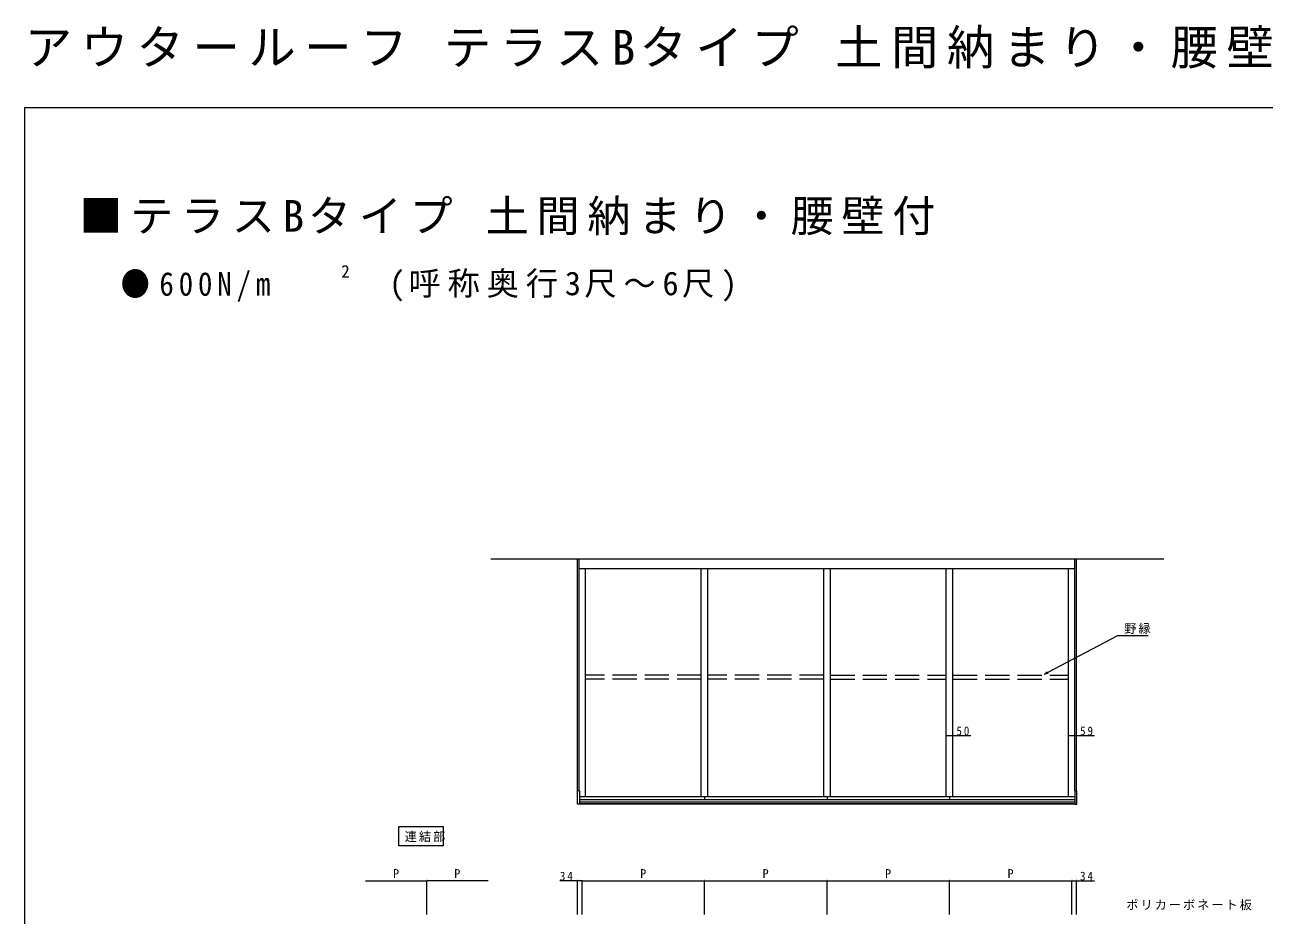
# Model space of a CAD drawing. Units: millimetres, scale not verified. Extents: x -7920 to 7920, y -12800 to 12773.
# Drawn here: x -7920 to 1291, y 6159 to 12773 of the extents above; entities that cross this region are included whole.
import ezdxf
from ezdxf.enums import TextEntityAlignment as Align

# ---------------------------------------------------------------- set-up
doc = ezdxf.new("R2010")
doc.units = ezdxf.units.MM
doc.header["$LTSCALE"] = 60
doc.linetypes.add('USER1', pattern=[4, 3, -1])
for name, color, linetype, lineweight in [('0-1_USER1', 7, 'Continuous', 18), ('0-2_YKK_ZWAK', 7, 'Continuous', 18), ('0-3_YKK_A1', 4, 'Continuous', 18), ('0-4_YKK_D', 6, 'Continuous', 18), ('0-5_YKK_Z1', 7, 'Continuous', 18)]:
    doc.layers.add(name, color=color, linetype=linetype, lineweight=lineweight)
doc.styles.add('ＭＳ ゴシック', font='')
doc.styles.get('ＭＳ ゴシック').set_extended_font_data('MS Gothic')

msp = doc.modelspace()

# ---------------------------------------------------------------- linework, layer by layer
at = {"layer": '0-1_USER1', "color": 3}
for p, q in [((-5141.47, 6818.2), (-4811.47, 6818.2)), ((-5141.47, 6674.2), (-5141.47, 6818.2)), ((-4811.47, 6818.2), (-4811.47, 6674.2)), ((-4811.47, 6674.2), (-5141.47, 6674.2))]:
    msp.add_line(p, q, dxfattribs=at)
at = {"layer": '0-2_YKK_ZWAK'}
for p, q in [((-7920, -12800), (-7920, 12160)), ((-7920, 12160), (7920, 12160))]:
    msp.add_line(p, q, dxfattribs=at)
at = {"layer": '0-3_YKK_A1'}
for p, q in [((-3811.82, 7081.63), (-3811.82, 8806.27)), ((-3799.32, 7081.88), (-3799.32, 8806.27)), ((-116.32, 7081.88), (-116.32, 8806.27)), ((-103.82, 7081.63), (-103.82, 8806.27)), ((-3799.32, 8733.43), (-116.32, 8733.43)), ((-3752.82, 7039.37), (-3752.82, 8733.43)), ((-2892.82, 7039.37), (-2892.82, 8733.43)), ((-2842.82, 7039.37), (-2842.82, 8733.43)), ((-1982.82, 7039.37), (-1982.82, 8733.43)), ((-1932.82, 7039.37), (-1932.82, 8733.43)), ((-1072.82, 7039.37), (-1072.82, 8733.43)), ((-1022.82, 7039.37), (-1022.82, 8733.43)), ((-162.82, 7039.37), (-162.82, 8733.43)), ((-3799.32, 7081.88), (-3799.32, 7341.22)), ((-162.82, 7039.37), (-162.82, 7341.22)), ((-116.32, 7081.88), (-116.32, 7341.22)), ((-103.82, 7081.63), (-103.82, 7341.22)), ((-3813.32, 7080.28), (-3813.32, 7081.3)), ((-3813.32, 6983.44), (-3813.32, 7080.28)), ((-3798.82, 7081.89), (-3813.03, 7081.6)), ((-3798.82, 7081.89), (-3798.82, 7080.78)), ((-3798.82, 7080.78), (-3798.82, 7080.43)), ((-3798.82, 7080.43), (-3798.82, 6982.52)), ((-3798.82, 7039.37), (-116.82, 7039.37)), ((-3798.82, 7018.06), (-116.82, 7018.06)), ((-3798.82, 7001.27), (-116.82, 7001.27)), ((-2867.82, 7039.37), (-2867.82, 7018.06)), ((-1957.82, 7039.37), (-1957.82, 7018.06)), ((-1047.82, 7039.37), (-1047.82, 7018.06)), ((-116.82, 7081.89), (-116.82, 7080.78)), ((-116.82, 7081.89), (-102.62, 7081.6)), ((-116.82, 7080.78), (-116.82, 7080.43)), ((-116.82, 7080.43), (-116.82, 6982.52)), ((-102.32, 7080.28), (-102.32, 7081.3)), ((-102.32, 6983.44), (-102.32, 7080.28)), ((-3798.82, 6982.27), (-3813.04, 6983.14)), ((-3798.82, 6987.27), (-116.82, 6987.27)), ((-3798.82, 6986.27), (-116.82, 6986.27)), ((-116.82, 6984.77), (-3798.82, 6984.77)), ((-3798.82, 6982.52), (-3798.82, 6982.27)), ((-116.82, 6982.27), (-102.61, 6983.14)), ((-116.82, 6982.52), (-116.82, 6982.27))]:
    msp.add_line(p, q, dxfattribs=at)
at = {"layer": '0-3_YKK_A1', "linetype": 'USER1'}
for p, q in [((-2892.82, 7940.55), (-3752.82, 7940.55)), ((-1982.82, 7940.55), (-2842.82, 7940.55)), ((-1932.82, 7940.55), (-1072.82, 7940.55)), ((-1022.82, 7940.55), (-162.82, 7940.55)), ((-2892.82, 7911.52), (-3752.82, 7911.52)), ((-1982.82, 7911.52), (-2842.82, 7911.52)), ((-1932.82, 7911.52), (-1072.82, 7911.52)), ((-1022.82, 7911.52), (-162.82, 7911.52))]:
    msp.add_line(p, q, dxfattribs=at)
at = {"layer": '0-3_YKK_A1'}
for centre, start, end in [((-3813.02, 7081.3), 91.15842, 180), ((-102.62, 7081.3), 0, 88.84158), ((-3813.02, 6983.44), 180, 266.5), ((-102.62, 6983.44), 273.5, 0)]:
    msp.add_arc(centre, 0.3, start, end, dxfattribs=at)
at = {"layer": '0-4_YKK_D'}
for p, q in [((-318.96, 7961.09), (203.76, 8236.76)), ((203.76, 8236.76), (429.26, 8236.76)), ((-341.52, 7949.2), (-322.15, 7967.14)), ((-341.52, 7949.2), (-318.96, 7961.09)), ((-315.77, 7955.05), (-341.52, 7949.2)), ((-1072.82, 7492.61), (-1022.82, 7492.61)), ((-1022.82, 7492.61), (-890.12, 7492.61)), ((-162.82, 7492.61), (-103.82, 7492.61)), ((-103.82, 7492.61), (28.88, 7492.61)), ((-5386.83, 6414.38), (-4931.83, 6414.38)), ((-4931.83, 6164.38), (-4931.83, 6415.38)), ((-4931.83, 6164.38), (-4931.83, 6415.38)), ((-4476.83, 6414.38), (-4931.83, 6414.38)), ((-3811.83, 6414.38), (-3944.13, 6414.38)), ((-3811.83, 6164.38), (-3811.83, 6415.38)), ((-3777.82, 6414.38), (-3811.83, 6414.38)), ((-3777.82, 6164.38), (-3777.82, 6415.38)), ((-3777.82, 6164.38), (-3777.82, 6415.38)), ((-3777.82, 6414.38), (-2867.82, 6414.38)), ((-2867.82, 6164.38), (-2867.82, 6415.38)), ((-2867.82, 6164.38), (-2867.82, 6415.38)), ((-2867.82, 6414.38), (-1957.82, 6414.38)), ((-1957.82, 6164.38), (-1957.82, 6415.38)), ((-1957.82, 6164.38), (-1957.82, 6415.38)), ((-1957.82, 6414.38), (-1047.82, 6414.38)), ((-1047.82, 6164.38), (-1047.82, 6415.38)), ((-1047.82, 6164.38), (-1047.82, 6415.38)), ((-1047.82, 6414.38), (-137.82, 6414.38)), ((-137.82, 6164.38), (-137.82, 6415.38)), ((-137.82, 6164.38), (-137.82, 6415.38)), ((-137.82, 6414.38), (-103.82, 6414.38)), ((-103.82, 6164.38), (-103.82, 6415.38)), ((-103.82, 6414.38), (28.48, 6414.38))]:
    msp.add_line(p, q, dxfattribs=at)
for centre in [(-1072.82, 7492.61), (-1022.82, 7492.61), (-162.82, 7492.61), (-103.82, 7492.61)]:
    msp.add_circle(centre, 0.3, dxfattribs=at)
for centre, start, end in [((-4931.83, 6414.38), 0, 180), ((-4931.83, 6414.38), 0, 180), ((-4931.83, 6414.38), 180, 0), ((-4931.83, 6414.38), 180, 0), ((-3811.83, 6414.38), 0, 180), ((-3811.83, 6414.38), 180, 0), ((-3777.82, 6414.38), 0, 180), ((-3777.82, 6414.38), 0, 180), ((-3777.82, 6414.38), 180, 0), ((-3777.82, 6414.38), 180, 0), ((-2867.82, 6414.38), 0, 180), ((-2867.82, 6414.38), 0, 180), ((-2867.82, 6414.38), 180, 0), ((-2867.82, 6414.38), 180, 0), ((-1957.82, 6414.38), 0, 180), ((-1957.82, 6414.38), 0, 180), ((-1957.82, 6414.38), 180, 0), ((-1957.82, 6414.38), 180, 0), ((-1047.82, 6414.38), 0, 180), ((-1047.82, 6414.38), 0, 180), ((-1047.82, 6414.38), 180, 0), ((-1047.82, 6414.38), 180, 0), ((-137.82, 6414.38), 0, 180), ((-137.82, 6414.38), 0, 180), ((-137.82, 6414.38), 180, 0), ((-137.82, 6414.38), 180, 0), ((-103.82, 6414.38), 0, 180), ((-103.82, 6414.38), 180, 0)]:
    msp.add_arc(centre, 1.59, start, end, dxfattribs=at)
at = {"layer": '0-5_YKK_Z1'}
msp.add_line((-4457.82, 8806.27), (545, 8806.27), dxfattribs=at)

# ---------------------------------------------------------------- texts
at = {"layer": '0-1_USER1', "style": 'ＭＳ ゴシック'}
msp.add_text('2', height=93.84, dxfattribs=at).set_placement((-5568.85, 10866.62), align=Align.BOTTOM_LEFT)
at = {"layer": '0-1_USER1', "attachment_point": 7, "style": 'ＭＳ ゴシック'}
for s, insert, char_height in [('\\T1.18;アウタールーフ\\~テラスBタイプ\\~土間納まり・腰壁付', (-7920, 12448), 258.1), ('\\T1.18;■テラスBタイプ\\~土間納まり・腰壁付', (-7514.35, 11209.9), 234.6), ('\\T1.21;(呼称奥行3尺～6尺)', (-5213.47, 10717.27), 176), ('\\T1.33;\\W0.9;●600N/m', (-7207.31, 10717.27), 176), ('\\T1.17;連結部', (-5096.47, 6701.2), 65.98)]:
    msp.add_mtext(s, dxfattribs=dict(at, insert=insert, char_height=char_height))
at = {"layer": '0-4_YKK_D', "color": 7, "style": 'ＭＳ ゴシック'}
for p in [(-5183.33, 6414.98), (-4728.33, 6414.98), (-3346.82, 6414.98), (-2436.82, 6414.98), (-1526.82, 6414.98), (-616.82, 6414.98)]:
    msp.add_text('P', height=65.98, dxfattribs=at).set_placement(p, align=Align.BOTTOM_LEFT)
at = {"layer": '0-4_YKK_D', "color": 7, "char_height": 65.98, "attachment_point": 7, "style": 'ＭＳ ゴシック'}
for s, insert in [('\\T1.17;野縁', (250.94, 8246.92)), ('\\T1.37;\\W0.9;50', (-996.52, 7493.41)), ('\\T1.37;\\W0.9;59', (-77.52, 7493.41)), ('\\T1.37;\\W0.9;34', (-3943.53, 6414.98)), ('\\T1.37;\\W0.9;34', (-77.72, 6414.98)), ('\\T1.17;ポリカーボネート板', (266.16, 6194.47))]:
    msp.add_mtext(s, dxfattribs=dict(at, insert=insert))

doc.saveas('drawing.dxf')
